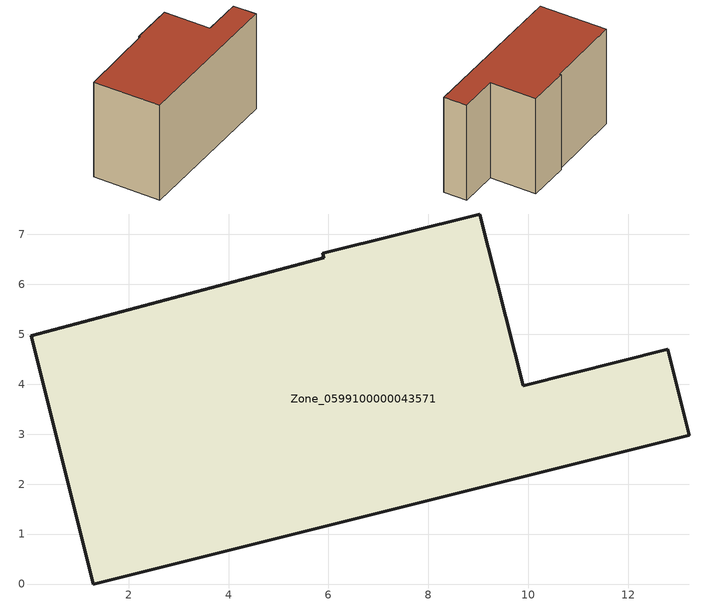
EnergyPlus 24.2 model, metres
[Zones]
Zone_0599100000043571
 floor ground (C_G): 1.29,0 0.05,4.97 5.91,6.53 5.88,6.63 9.03,7.41 9.9,3.97 12.8,4.7 13.23,2.98 z0
 wall outside (C_F): 13.23,2.98 12.8,4.7 9.9,3.97 9.03,7.41 5.88,6.63 5.91,6.53 0.05,4.97 1.29,0 13.23,2.98 z0:7.7
 roof outside (C_R): 0.05,4.97 1.29,0 13.23,2.98 12.8,4.7 9.9,3.97 9.03,7.41 5.88,6.63 5.91,6.53 z7.7
[BUILDING]
Pand.0599100000043571: North Axis=0; Terrain=City; Loads Convergence Tolerance Value=0.04; Temperature Convergence Tolerance Value=0.4; Solar Distribution=FullExterior; Maximum Number of Warmup Days=25; Minimum Number of Warmup Days=1
[Site:Location]
Rotterdam.The.Hague.AP_ZH_NLD Design_Conditions: Latitude=51.96; Longitude=4.45; Time Zone=1; Elevation=-4.5
[SITE:GROUNDTEMPERATURE:BUILDINGSURFACE]
18, 18, 18, 18, 18, 18, 18, 18, 18, 18, 18, 18
[MATERIAL] Thermal Absorptance=0.9; Solar Absorptance=0.7; Visible Absorptance=0.7
Name | Roughness | Thickness | Conductivity | Density | Specific Heat
G.TC.1975-1991 | MediumSmooth | 0.15 | 0.288461 | 540 | 1210
F.TC.1975-1991 | Rough | 0.3 | 0.230769 | 1920 | 840
R.TC.1975-1991 | MediumRough | 0.2 | 0.153846 | 1500 | 1000
[CONSTRUCTION]
C_G: G.TC.1975-1991
C_F: F.TC.1975-1991
C_R: R.TC.1975-1991
[ZONE]
Zone_0599100000043571: Type=1; Multiplier=1; Ceiling Height=Autocalculate; Volume=Autocalculate; Floor Area=autocalculate; Part of Total Floor Area=Yes
[ZONEINFILTRATION:DESIGNFLOWRATE]
Infil_Zone_0599100000043571: Zone or ZoneList or Space or SpaceList=Zone_0599100000043571; Schedule=AlwaysOn; Design Flow Rate Calculation Method=Flow/Area; Flow Rate per Floor Area=0.003; Constant Term Coefficient=1; Temperature Term Coefficient=0; Velocity Term Coefficient=0; Velocity Squared Term Coefficient=0
[HVACTEMPLATE:ZONE:IDEALLOADSAIRSYSTEM]
Zone_0599100000043571: Maximum Heating Supply Air Temperature=50; Minimum Cooling Supply Air Temperature=13; Maximum Heating Supply Air Humidity Ratio=0.0156; Minimum Cooling Supply Air Humidity Ratio=0.0077; Heating Limit=NoLimit; Cooling Limit=NoLimit; Dehumidification Control Type=ConstantSensibleHeatRatio; Cooling Sensible Heat Ratio=0.7; Dehumidification Setpoint=60; Humidification Control Type=None; Humidification Setpoint=30; Outdoor Air Method=None; Outdoor Air Flow Rate per Person=0.00944; Outdoor Air Flow Rate per Zone Floor Area=0; Outdoor Air Flow Rate per Zone=0; Demand Controlled Ventilation Type=None; Outdoor Air Economizer Type=NoEconomizer; Heat Recovery Type=None; Sensible Heat Recovery Effectiveness=0.7; Latent Heat Recovery Effectiveness=0.65
[ZONECONTROL:THERMOSTAT]
ThermostatControl_Zone_0599100000043571: Zone or ZoneList=Zone_0599100000043571; Control Type Schedule=DualSetpointControlType; Control 1=Thermostat_Zone_0599100000043571; Temperature Difference Between Cutout And Setpoint=0
[THERMOSTATSETPOINT:DUALSETPOINT]
Thermostat_Zone_0599100000043571: Heating Setpoint Temperature Schedule=HeatingSetpoint_Zone_0599100000043571; Cooling Setpoint Temperature Schedule=CoolingSetpoint_Zone_0599100000043571
[SCHEDULE:COMPACT]
HeatingSetpoint_Zone_0599100000043571: Through: 12/31, For: AllDays, Until: 24:00, 21
CoolingSetpoint_Zone_0599100000043571: Through: 12/31, For: AllDays, Until: 24:00, 24
DualSetpointControlType: Through: 12/31, For: AllDays, Until: 24:00, 4
AlwaysOn: Through: 12/31, For: AllDays, Until: 24:00, 1
